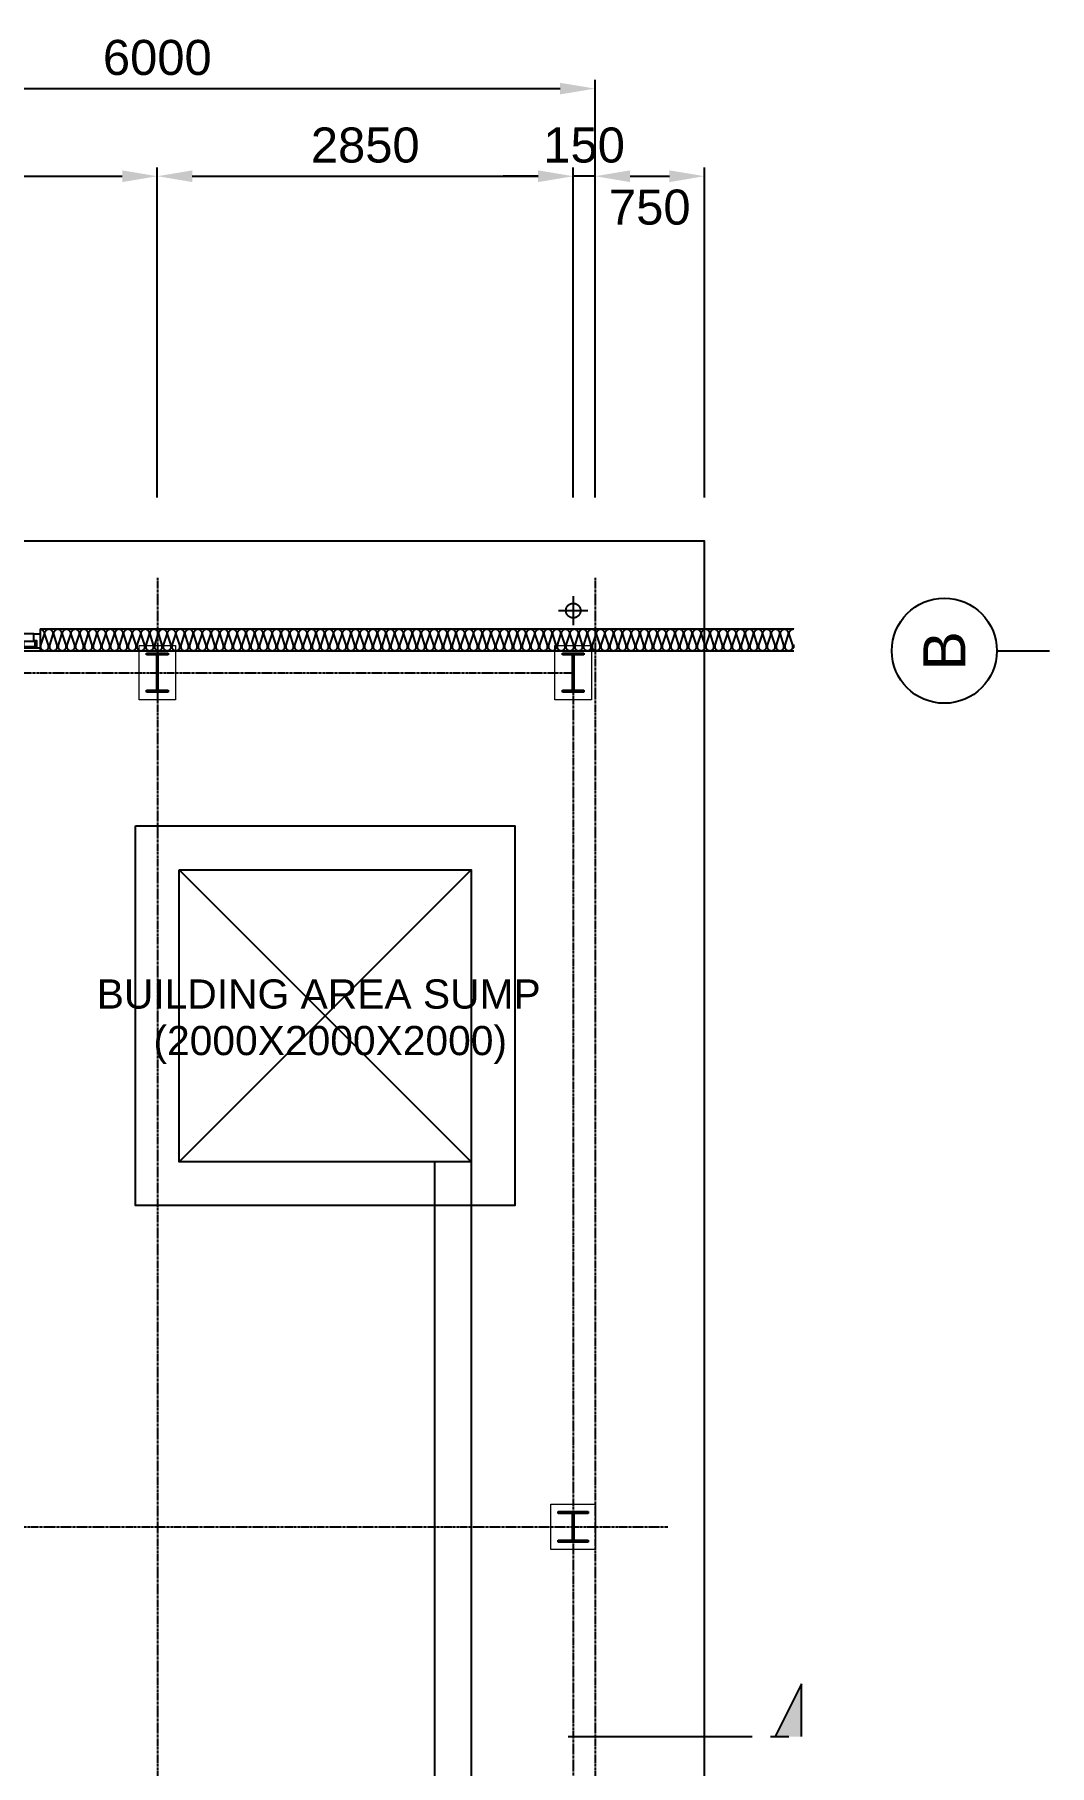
# Model space of a CAD drawing. Header units: millimetres. Extents: x 66027 to 360317, y -114806 to -64032.
# Drawn here: x 91409 to 98364, y -87901 to -76047 of the extents above; entities that cross this region are included whole.
import ezdxf
from ezdxf.enums import TextEntityAlignment as Align

# ---------------------------------------------------------------- set-up
doc = ezdxf.new("R2010")
doc.units = ezdxf.units.MM
doc.header["$LTSCALE"] = 140
for name, pattern in [('CENTER', [2, 1.25, -0.25, 0.25, -0.25]), ('D1', [15, 10, -1, 1, -1, 1, -1]), ('HID', [2.3, 1.5, -0.8])]:
    doc.linetypes.add(name, pattern=pattern)
doc.layers.get('Defpoints').update_dxf_attribs({"color": 175})
for name, color, linetype in [('1CEN', 20, 'CENTER'), ('AA-DWXM-WIND', 4, 'Continuous'), ('AA-FFXM-SANI', 4, 'Continuous'), ('AA-WAXM-ASMB', 7, 'Continuous'), ('C_CEN', 1, 'CENTER'), ('C_CONC', 3, 'Continuous'), ('C_STEEL', 2, 'Continuous'), ('C_TEXT_01', 2, 'Continuous'), ('DIM', 1, 'Continuous'), ('DIM-SCALE', 7, 'Continuous'), ('HAT', 8, 'Continuous'), ('MARK', 30, 'Continuous'), ('TEXT', 3, 'Continuous'), ('Xref_Gypsum_ELEV2$0$AA-ELEV-PCN02', 2, 'Continuous')]:
    doc.layers.add(name, color=color, linetype=linetype)
doc.layers.add('Base Plate', color=2, linetype='Continuous', lineweight=0)
doc.styles.add('Arial', font='arial.ttf')
doc.dimstyles.new('일반도면_0050', dxfattribs={"dimtxt": 200, "dimasz": 200, "dimexe": 50, "dimexo": 250, "dimgap": 75, "dimtad": 1, "dimdec": 0, "dimzin": 0, "dimdsep": 46, "dimtxsty": 'Arial', "dimcen": -250, "dimclrd": 7, "dimclre": 7, "dimclrt": 2, "dimadec": 0, "dimazin": 0, "dimtfac": 1, "dimtdec": 0, "dimtix": 1, "dimtmove": 2, "dimatfit": 3, "dimfxl": 1, "dimtolj": 1, "dimtzin": 0, "dimarcsym": 0})

# ---------------------------------------------------------------- blocks, each defined once
blk = doc.blocks.new('cu')
at = {"layer": 'C_STEEL', "extrusion": (0, 0, -1)}
for p, q in [((17702, 267), (17850, 267)), ((17702, 254), (17702, 267)), ((17850, 254), (17702, 254)), ((17772.19, 254), (17779.81, 254)), ((17772.19, 13), (17772.19, 254)), ((17779.81, 254), (17779.81, 13)), ((17850, 267), (17850, 254)), ((20552, 267), (20700, 267)), ((20552, 254), (20552, 267)), ((20700, 254), (20552, 254)), ((20622.19, 254), (20629.81, 254)), ((20622.19, 13), (20622.19, 254)), ((20629.81, 254), (20629.81, 13)), ((20700, 267), (20700, 254)), ((17702, 13), (17850, 13)), ((17702, 0), (17702, 13)), ((17779.81, 13), (17772.19, 13)), ((17850, 13), (17850, 0)), ((20552, 13), (20700, 13)), ((20552, 0), (20552, 13)), ((20629.81, 13), (20622.19, 13)), ((20700, 13), (20700, 0)), ((17850, 0), (17702, 0)), ((20700, 0), (20552, 0)), ((20523.5, -5611.5), (20728.5, -5611.5)), ((20523.5, -5625.7), (20523.5, -5611.5)), ((20728.5, -5625.7), (20523.5, -5625.7)), ((20621.43, -5625.7), (20630.57, -5625.7)), ((20621.43, -5807.3), (20621.43, -5625.7)), ((20630.57, -5625.7), (20630.57, -5807.3)), ((20728.5, -5611.5), (20728.5, -5625.7)), ((20523.5, -5807.3), (20728.5, -5807.3)), ((20523.5, -5821.5), (20523.5, -5807.3)), ((20630.57, -5807.3), (20621.43, -5807.3)), ((20728.5, -5807.3), (20728.5, -5821.5)), ((20728.5, -5821.5), (20523.5, -5821.5))]:
    blk.add_line(p, q, dxfattribs=at)
blk = doc.blocks.new('c1')
at = {"layer": 'C_CEN', "color": 1, "ltscale": 0.1}
for p, q in [((-1250, 14700), (19450, 14700)), ((19450, 14700), (19450, 0))]:
    blk.add_line(p, q, dxfattribs=at)
at = {"layer": 'C_STEEL'}
blk.add_blockref('cu', (-1176, 14567), dxfattribs=at)
blk = doc.blocks.new('*D163')
at = {"layer": 'Defpoints', "color": 0}
for p in [(92250, -77017), (89250, -79517), (92250, -79517)]:
    blk.add_point(p, dxfattribs=at)
at = {"layer": 'DIM-SCALE', "color": 7, "lineweight": -2}
for p, q in [((89250, -79217), (89250, -76957)), ((89490, -77017), (92010, -77017)), ((92250, -79217), (92250, -76957))]:
    blk.add_line(p, q, dxfattribs=at)
at = {"layer": 'DIM-SCALE', "color": 7}
for points in [[(89490, -76977), (89490, -77057), (89250, -77017)], [(92010, -76977), (92010, -77057), (92250, -77017)]]:
    blk.add_solid(points, dxfattribs=at)
at = {"layer": 'DIM-SCALE', "color": 2, "insert": (90750, -76804), "char_height": 240, "attachment_point": 5, "style": 'Arial'}
blk.add_mtext('\\A1;3000', dxfattribs=at)
blk = doc.blocks.new('*D165')
at = {"layer": 'Defpoints', "color": 0}
for p in [(95100, -77017), (92250, -79517), (95100, -79517)]:
    blk.add_point(p, dxfattribs=at)
at = {"layer": 'DIM-SCALE', "color": 7, "lineweight": -2}
for p, q in [((92250, -79217), (92250, -76957)), ((92490, -77017), (94860, -77017)), ((95100, -79217), (95100, -76957))]:
    blk.add_line(p, q, dxfattribs=at)
at = {"layer": 'DIM-SCALE', "color": 7}
for points in [[(92490, -76977), (92490, -77057), (92250, -77017)], [(94860, -76977), (94860, -77057), (95100, -77017)]]:
    blk.add_solid(points, dxfattribs=at)
at = {"layer": 'DIM-SCALE', "color": 2, "insert": (93675, -76805), "char_height": 240, "attachment_point": 5, "style": 'Arial'}
blk.add_mtext('\\A1;2850', dxfattribs=at)
blk = doc.blocks.new('*D173')
at = {"layer": 'Defpoints', "color": 0}
for p in [(95100, -77017), (95100, -79517), (95250, -79517)]:
    blk.add_point(p, dxfattribs=at)
at = {"layer": 'DIM-SCALE', "color": 7, "lineweight": -2}
for p, q in [((94860, -77017), (94620, -77017)), ((95100, -79217), (95100, -76957)), ((95250, -77017), (95100, -77017)), ((95250, -79217), (95250, -76957)), ((95490, -77017), (95730, -77017))]:
    blk.add_line(p, q, dxfattribs=at)
at = {"layer": 'DIM-SCALE', "color": 7}
for points in [[(94860, -76977), (94860, -77057), (95100, -77017)], [(95490, -76977), (95490, -77057), (95250, -77017)]]:
    blk.add_solid(points, dxfattribs=at)
at = {"layer": 'DIM-SCALE', "color": 2, "insert": (95175, -76805), "char_height": 240, "attachment_point": 5, "style": 'Arial'}
blk.add_mtext('\\A1;150', dxfattribs=at)
blk = doc.blocks.new('*D174')
at = {"layer": 'Defpoints', "color": 0}
for p in [(96000, -77017), (95250, -79517), (96000, -79517)]:
    blk.add_point(p, dxfattribs=at)
at = {"layer": 'DIM-SCALE', "color": 7, "lineweight": -2}
for p, q in [((95250, -79217), (95250, -76957)), ((95490, -77017), (95760, -77017)), ((96000, -79217), (96000, -76957))]:
    blk.add_line(p, q, dxfattribs=at)
at = {"layer": 'DIM-SCALE', "color": 7}
for points in [[(95490, -76977), (95490, -77057), (95250, -77017)], [(95760, -76977), (95760, -77057), (96000, -77017)]]:
    blk.add_solid(points, dxfattribs=at)
at = {"layer": 'DIM-SCALE', "color": 2, "char_height": 240, "attachment_point": 5, "style": 'Arial'}
for s, insert in [('\\A1;', (95625, -76807)), ('\\A1;750', (95625, -77230))]:
    blk.add_mtext(s, dxfattribs=dict(at, insert=insert))
blk = doc.blocks.new('*U128')
at = {"layer": 'MARK', "color": 7}
for p, q in [((1235, 400), (1035, 0)), ((1235, 0), (1235, 400))]:
    blk.add_line(p, q, dxfattribs=at)
at = {"layer": 'MARK', "color": 7, "linetype": 'D1'}
blk.add_line((-541, 0), (1235, 0), dxfattribs=at)
at = {"layer": 'MARK', "color": 7}
blk.add_solid([(1035, 0), (1235, 400), (1235, 0)], dxfattribs=at)
blk = doc.blocks.new('*U9')
at = {"layer": 'AA-DWXM-WIND', "color": 8}
for p, q in [((1000, 300), (1000, 0)), ((1955, 200), (45, 200)), ((960, 188), (115, 188)), ((960, 153), (115, 153)), ((1885, 147), (1040, 147)), ((1955, 100), (45, 100)), ((1885, 112), (1040, 112))]:
    blk.add_line(p, q, dxfattribs=at)
at = {"layer": 'AA-DWXM-WIND'}
for p, q in [((960, 170), (115, 170)), ((1885, 129), (1040, 129))]:
    blk.add_line(p, q, dxfattribs=at)
for points in [[(0, 100), (45, 100), (45, 150), (25, 150), (25, 191), (45, 191), (45, 200), (0, 200)], [(115, 188), (35, 188), (35, 153), (115, 153)], [(1040, 188), (960, 188), (960, 153), (1040, 153)], [(1040, 147), (960, 147), (960, 112), (1040, 112)], [(1965, 147), (1885, 147), (1885, 112), (1965, 112)], [(2000, 100), (1955, 100), (1955, 109), (1975, 109), (1975, 150), (1955, 150), (1955, 200), (2000, 200)]]:
    blk.add_lwpolyline(points, close=True, dxfattribs=at)
blk = doc.blocks.new('A$C0E6A5A96')
at = {"layer": 'AA-FFXM-SANI', "color": 2}
for p, q in [((100, 0), (100, 200)), ((0, 100), (200, 100))]:
    blk.add_line(p, q, dxfattribs=at)
at = {"layer": 'AA-FFXM-SANI', "color": 2, "linetype": 'HID', "ltscale": 2}
blk.add_circle((100, 100), 50, dxfattribs=at)
blk = doc.blocks.new('A$C9d302cdc')
at = {"color": 8}
blk.add_line((-5181, -175), (19362, -175), dxfattribs=at)
at = {"layer": 'AA-WAXM-ASMB'}
for q in [(19362, -25), (14197, -175)]:
    blk.add_line((14197, -25), q, dxfattribs=at)
at = {"layer": 'HAT'}
for p, q in [((14197, -25), (14214, -31)), ((14224, -62), (14200, -137)), ((14214, -31), (14224, -46)), ((14224, -46), (14224, -62)), ((14230, -46), (14241, -31)), ((14230, -62), (14230, -46)), ((14254, -137), (14230, -62)), ((14241, -31), (14257, -25)), ((14257, -25), (14274, -31)), ((14284, -62), (14260, -137)), ((14274, -31), (14284, -46)), ((14284, -46), (14284, -62)), ((14290, -46), (14301, -31)), ((14290, -62), (14290, -46)), ((14314, -137), (14290, -62)), ((14301, -31), (14317, -25)), ((14317, -25), (14334, -31)), ((14344, -62), (14320, -137)), ((14334, -31), (14344, -46)), ((14344, -46), (14344, -62)), ((14350, -46), (14361, -31)), ((14350, -62), (14350, -46)), ((14374, -137), (14350, -62)), ((14361, -31), (14377, -25)), ((14377, -25), (14394, -31)), ((14404, -62), (14380, -137)), ((14394, -31), (14404, -46)), ((14404, -46), (14404, -62)), ((14410, -46), (14421, -31)), ((14410, -62), (14410, -46)), ((14434, -137), (14410, -62)), ((14421, -31), (14437, -25)), ((14437, -25), (14454, -31)), ((14464, -62), (14440, -137)), ((14454, -31), (14464, -46)), ((14464, -46), (14464, -62)), ((14470, -46), (14481, -31)), ((14470, -62), (14470, -46)), ((14494, -137), (14470, -62)), ((14481, -31), (14497, -25)), ((14497, -25), (14514, -31)), ((14524, -62), (14500, -137)), ((14514, -31), (14524, -46)), ((14524, -46), (14524, -62)), ((14530, -46), (14541, -31)), ((14530, -62), (14530, -46)), ((14554, -137), (14530, -62)), ((14541, -31), (14557, -25)), ((14557, -25), (14574, -31)), ((14584, -62), (14560, -137)), ((14574, -31), (14584, -46)), ((14584, -46), (14584, -62)), ((14590, -46), (14601, -31)), ((14590, -62), (14590, -46)), ((14614, -137), (14590, -62)), ((14601, -31), (14617, -25)), ((14617, -25), (14634, -31)), ((14644, -62), (14620, -137)), ((14634, -31), (14644, -46)), ((14644, -46), (14644, -62)), ((14650, -46), (14661, -31)), ((14650, -62), (14650, -46)), ((14674, -137), (14650, -62)), ((14661, -31), (14677, -25)), ((14677, -25), (14694, -31)), ((14704, -62), (14680, -137)), ((14694, -31), (14704, -46)), ((14704, -46), (14704, -62)), ((14710, -46), (14721, -31)), ((14710, -62), (14710, -46)), ((14734, -137), (14710, -62)), ((14721, -31), (14737, -25)), ((14737, -25), (14754, -31)), ((14764, -62), (14740, -137)), ((14754, -31), (14764, -46)), ((14764, -46), (14764, -62)), ((14770, -46), (14781, -31)), ((14770, -62), (14770, -46)), ((14794, -137), (14770, -62)), ((14781, -31), (14797, -25)), ((14797, -25), (14814, -31)), ((14824, -62), (14800, -137)), ((14814, -31), (14824, -46)), ((14824, -46), (14824, -62)), ((14830, -46), (14841, -31)), ((14830, -62), (14830, -46)), ((14854, -137), (14830, -62)), ((14841, -31), (14857, -25)), ((14857, -25), (14874, -31)), ((14884, -62), (14860, -137)), ((14874, -31), (14884, -46)), ((14884, -46), (14884, -62)), ((14890, -46), (14901, -31)), ((14890, -62), (14890, -46)), ((14914, -137), (14890, -62)), ((14901, -31), (14917, -25)), ((14917, -25), (14934, -31)), ((14944, -62), (14920, -137)), ((14934, -31), (14944, -46)), ((14944, -46), (14944, -62)), ((14950, -46), (14961, -31)), ((14950, -62), (14950, -46)), ((14974, -137), (14950, -62)), ((14961, -31), (14977, -25)), ((14977, -25), (14994, -31)), ((15004, -62), (14980, -137)), ((14994, -31), (15004, -46)), ((15004, -46), (15004, -62)), ((15010, -46), (15021, -31)), ((15010, -62), (15010, -46)), ((15034, -137), (15010, -62)), ((15021, -31), (15037, -25)), ((15037, -25), (15054, -31)), ((15064, -62), (15040, -137)), ((15054, -31), (15064, -46)), ((15064, -46), (15064, -62)), ((15070, -46), (15081, -31)), ((15070, -62), (15070, -46)), ((15094, -137), (15070, -62)), ((15081, -31), (15097, -25)), ((15097, -25), (15114, -31)), ((15124, -62), (15100, -137)), ((15114, -31), (15124, -46)), ((15124, -46), (15124, -62)), ((15130, -46), (15141, -31)), ((15130, -62), (15130, -46)), ((15154, -137), (15130, -62)), ((15141, -31), (15157, -25)), ((15157, -25), (15174, -31)), ((15184, -62), (15160, -137)), ((15174, -31), (15184, -46)), ((15184, -46), (15184, -62)), ((15190, -46), (15201, -31)), ((15190, -62), (15190, -46)), ((15214, -137), (15190, -62)), ((15201, -31), (15217, -25)), ((15217, -25), (15234, -31)), ((15244, -62), (15220, -137)), ((15234, -31), (15244, -46)), ((15244, -46), (15244, -62)), ((15250, -46), (15261, -31)), ((15250, -62), (15250, -46)), ((15274, -137), (15250, -62)), ((15261, -31), (15277, -25)), ((15277, -25), (15294, -31)), ((15304, -62), (15280, -137)), ((15294, -31), (15304, -46)), ((15304, -46), (15304, -62)), ((15310, -46), (15321, -31)), ((15310, -62), (15310, -46)), ((15334, -137), (15310, -62)), ((15321, -31), (15337, -25)), ((15337, -25), (15354, -31)), ((15364, -62), (15340, -137)), ((15354, -31), (15364, -46)), ((15364, -46), (15364, -62)), ((15370, -46), (15381, -31)), ((15370, -62), (15370, -46)), ((15394, -137), (15370, -62)), ((15381, -31), (15397, -25)), ((15397, -25), (15414, -31)), ((15424, -62), (15400, -137)), ((15414, -31), (15424, -46)), ((15424, -46), (15424, -62)), ((15430, -46), (15441, -31)), ((15430, -62), (15430, -46)), ((15454, -137), (15430, -62)), ((15441, -31), (15457, -25)), ((15457, -25), (15474, -31)), ((15484, -62), (15460, -137)), ((15474, -31), (15484, -46)), ((15484, -46), (15484, -62)), ((15490, -46), (15501, -31)), ((15490, -62), (15490, -46)), ((15514, -137), (15490, -62)), ((15501, -31), (15517, -25)), ((15517, -25), (15534, -31)), ((15544, -62), (15520, -137)), ((15534, -31), (15544, -46)), ((15544, -46), (15544, -62)), ((15550, -46), (15561, -31)), ((15550, -62), (15550, -46)), ((15574, -137), (15550, -62)), ((15561, -31), (15577, -25)), ((15577, -25), (15594, -31)), ((15604, -62), (15580, -137)), ((15594, -31), (15604, -46)), ((15604, -46), (15604, -62)), ((15610, -46), (15621, -31)), ((15610, -62), (15610, -46)), ((15634, -137), (15610, -62)), ((15621, -31), (15637, -25)), ((17377, -25), (17394, -31)), ((17404, -62), (17380, -137)), ((17394, -31), (17404, -46)), ((17404, -46), (17404, -62)), ((17410, -46), (17421, -31)), ((17410, -62), (17410, -46)), ((17434, -137), (17410, -62)), ((17421, -31), (17437, -25)), ((17437, -25), (17454, -31)), ((17464, -62), (17440, -137)), ((17454, -31), (17464, -46)), ((17464, -46), (17464, -62)), ((17470, -46), (17481, -31)), ((17470, -62), (17470, -46)), ((17494, -137), (17470, -62)), ((17481, -31), (17497, -25)), ((17497, -25), (17514, -31)), ((17524, -62), (17500, -137)), ((17514, -31), (17524, -46)), ((17524, -46), (17524, -62)), ((17530, -46), (17541, -31)), ((17530, -62), (17530, -46)), ((17554, -137), (17530, -62)), ((17541, -31), (17557, -25)), ((17557, -25), (17574, -31)), ((17584, -62), (17560, -137)), ((17574, -31), (17584, -46)), ((17584, -46), (17584, -62)), ((17590, -46), (17601, -31)), ((17590, -62), (17590, -46)), ((17614, -137), (17590, -62)), ((17601, -31), (17617, -25)), ((17617, -25), (17634, -31)), ((17644, -62), (17620, -137)), ((17634, -31), (17644, -46)), ((17644, -46), (17644, -62)), ((17650, -46), (17661, -31)), ((17650, -62), (17650, -46)), ((17674, -137), (17650, -62)), ((17661, -31), (17677, -25)), ((17677, -25), (17694, -31)), ((17704, -62), (17680, -137)), ((17694, -31), (17704, -46)), ((17704, -46), (17704, -62)), ((17710, -46), (17721, -31)), ((17710, -62), (17710, -46)), ((17734, -137), (17710, -62)), ((17721, -31), (17737, -25)), ((17737, -25), (17754, -31)), ((17764, -62), (17740, -137)), ((17754, -31), (17764, -46)), ((17764, -46), (17764, -62)), ((17770, -46), (17781, -31)), ((17770, -62), (17770, -46)), ((17794, -137), (17770, -62)), ((17781, -31), (17797, -25)), ((17797, -25), (17814, -31)), ((17824, -62), (17800, -137)), ((17814, -31), (17824, -46)), ((17824, -46), (17824, -62)), ((17830, -46), (17841, -31)), ((17830, -62), (17830, -46)), ((17854, -137), (17830, -62)), ((17841, -31), (17857, -25)), ((17857, -25), (17874, -31)), ((17884, -62), (17860, -137)), ((17874, -31), (17884, -46)), ((17884, -46), (17884, -62)), ((17890, -46), (17901, -31)), ((17890, -62), (17890, -46)), ((17914, -137), (17890, -62)), ((17901, -31), (17917, -25)), ((17917, -25), (17934, -31)), ((17944, -62), (17920, -137)), ((17934, -31), (17944, -46)), ((17944, -46), (17944, -62)), ((17950, -46), (17961, -31)), ((17950, -62), (17950, -46)), ((17974, -137), (17950, -62)), ((17961, -31), (17977, -25)), ((17977, -25), (17994, -31)), ((18004, -62), (17980, -137)), ((17994, -31), (18004, -46)), ((18004, -46), (18004, -62)), ((18010, -46), (18021, -31)), ((18010, -62), (18010, -46)), ((18034, -137), (18010, -62)), ((18021, -31), (18037, -25)), ((18037, -25), (18054, -31)), ((18064, -62), (18040, -137)), ((18054, -31), (18064, -46)), ((18064, -46), (18064, -62)), ((18070, -46), (18081, -31)), ((18070, -62), (18070, -46)), ((18094, -137), (18070, -62)), ((18081, -31), (18097, -25)), ((18097, -25), (18114, -31)), ((18124, -62), (18100, -137)), ((18114, -31), (18124, -46)), ((18124, -46), (18124, -62)), ((18130, -46), (18141, -31)), ((18130, -62), (18130, -46)), ((18154, -137), (18130, -62)), ((18141, -31), (18157, -25)), ((18157, -25), (18174, -31)), ((18184, -62), (18160, -137)), ((18174, -31), (18184, -46)), ((18184, -46), (18184, -62)), ((18190, -46), (18201, -31)), ((18190, -62), (18190, -46)), ((18214, -137), (18190, -62)), ((18201, -31), (18217, -25)), ((18217, -25), (18234, -31)), ((18244, -62), (18220, -137)), ((18234, -31), (18244, -46)), ((18244, -46), (18244, -62)), ((18250, -46), (18261, -31)), ((18250, -62), (18250, -46)), ((18274, -137), (18250, -62)), ((18261, -31), (18277, -25)), ((18277, -25), (18294, -31)), ((18277, -25), (18294, -31)), ((18304, -62), (18280, -137)), ((18304, -62), (18280, -137)), ((18294, -31), (18304, -46)), ((18294, -31), (18304, -46)), ((18304, -62), (18304, -46)), ((18304, -46), (18304, -62)), ((18310, -46), (18321, -31)), ((18310, -62), (18310, -46)), ((18334, -137), (18310, -62)), ((18321, -31), (18337, -25)), ((18337, -25), (18354, -31)), ((18364, -62), (18340, -137)), ((18354, -31), (18364, -46)), ((18364, -46), (18364, -62)), ((18370, -46), (18381, -31)), ((18370, -62), (18370, -46)), ((18394, -137), (18370, -62)), ((18381, -31), (18397, -25)), ((18397, -25), (18414, -31)), ((18424, -62), (18400, -137)), ((18414, -31), (18424, -46)), ((18424, -46), (18424, -62)), ((18430, -46), (18441, -31)), ((18430, -62), (18430, -46)), ((18454, -137), (18430, -62)), ((18441, -31), (18457, -25)), ((18457, -25), (18474, -31)), ((18484, -62), (18460, -137)), ((18474, -31), (18484, -46)), ((18484, -46), (18484, -62)), ((18490, -46), (18501, -31)), ((18490, -62), (18490, -46)), ((18514, -137), (18490, -62)), ((18501, -31), (18517, -25)), ((18517, -25), (18534, -31)), ((18544, -62), (18520, -137)), ((18534, -31), (18544, -46)), ((18544, -46), (18544, -62)), ((18550, -46), (18561, -31)), ((18550, -62), (18550, -46)), ((18574, -137), (18550, -62)), ((18561, -31), (18577, -25)), ((18577, -25), (18594, -31)), ((18604, -62), (18580, -137)), ((18594, -31), (18604, -46)), ((18604, -46), (18604, -62)), ((18610, -46), (18621, -31)), ((18610, -62), (18610, -46)), ((18634, -137), (18610, -62)), ((18621, -31), (18637, -25)), ((18637, -25), (18654, -31)), ((18664, -62), (18640, -137)), ((18654, -31), (18664, -46)), ((18664, -46), (18664, -62)), ((18670, -46), (18681, -31)), ((18670, -62), (18670, -46)), ((18694, -137), (18670, -62)), ((18681, -31), (18697, -25)), ((18697, -25), (18714, -31)), ((18724, -62), (18700, -137)), ((18714, -31), (18724, -46)), ((18724, -46), (18724, -62)), ((18730, -46), (18741, -31)), ((18730, -62), (18730, -46)), ((18754, -137), (18730, -62)), ((18741, -31), (18757, -25)), ((18757, -25), (18774, -31)), ((18784, -62), (18760, -137)), ((18774, -31), (18784, -46)), ((18784, -46), (18784, -62)), ((18790, -46), (18801, -31)), ((18790, -62), (18790, -46)), ((18814, -137), (18790, -62)), ((18801, -31), (18817, -25)), ((18817, -25), (18834, -31)), ((18844, -62), (18820, -137)), ((18834, -31), (18844, -46)), ((18844, -46), (18844, -62)), ((18850, -46), (18861, -31)), ((18850, -62), (18850, -46)), ((18874, -137), (18850, -62)), ((18861, -31), (18877, -25)), ((18877, -25), (18894, -31)), ((18904, -62), (18880, -137)), ((18894, -31), (18904, -46)), ((18904, -46), (18904, -62)), ((18910, -46), (18921, -31)), ((18910, -62), (18910, -46)), ((18934, -137), (18910, -62)), ((18921, -31), (18937, -25)), ((18937, -25), (18954, -31)), ((18964, -62), (18940, -137)), ((18954, -31), (18964, -46)), ((18964, -46), (18964, -62)), ((18970, -46), (18981, -31)), ((18970, -62), (18970, -46)), ((18994, -137), (18970, -62)), ((18981, -31), (18997, -25)), ((18997, -25), (19014, -31)), ((19024, -62), (19000, -137)), ((19014, -31), (19024, -46)), ((19024, -46), (19024, -62)), ((19030, -46), (19041, -31)), ((19030, -62), (19030, -46)), ((19054, -137), (19030, -62)), ((19041, -31), (19057, -25)), ((19057, -25), (19074, -31)), ((19084, -62), (19060, -137)), ((19074, -31), (19084, -46)), ((19084, -46), (19084, -62)), ((19090, -46), (19101, -31)), ((19090, -62), (19090, -46)), ((19114, -137), (19090, -62)), ((19101, -31), (19117, -25)), ((19117, -25), (19134, -31)), ((19144, -62), (19120, -137)), ((19134, -31), (19144, -46)), ((19144, -46), (19144, -62)), ((19150, -46), (19161, -31)), ((19150, -62), (19150, -46)), ((19174, -137), (19150, -62)), ((19161, -31), (19177, -25)), ((19177, -25), (19194, -31)), ((19177, -25), (19194, -31)), ((19204, -62), (19180, -137)), ((19204, -62), (19180, -137)), ((19194, -31), (19204, -46)), ((19194, -31), (19204, -46)), ((19204, -62), (19204, -46)), ((19204, -46), (19204, -62)), ((19210, -46), (19221, -31)), ((19210, -62), (19210, -46)), ((19234, -137), (19210, -62)), ((19221, -31), (19237, -25)), ((19237, -25), (19254, -31)), ((19264, -62), (19240, -137)), ((19254, -31), (19264, -46)), ((19264, -46), (19264, -62)), ((19270, -46), (19281, -31)), ((19270, -62), (19270, -46)), ((19294, -137), (19270, -62)), ((19281, -31), (19297, -25)), ((19297, -25), (19314, -31)), ((19324, -62), (19300, -137)), ((19314, -31), (19324, -46)), ((19324, -46), (19324, -62)), ((19330, -46), (19341, -31)), ((19330, -62), (19330, -46)), ((19354, -137), (19330, -62)), ((19341, -31), (19357, -25)), ((19357, -25), (19362, -27)), ((14200, -137), (14200, -154)), ((14200, -154), (14211, -169)), ((14211, -169), (14227, -175)), ((14227, -175), (14244, -169)), ((14244, -169), (14254, -154)), ((14254, -154), (14254, -137)), ((14260, -137), (14260, -154)), ((14260, -154), (14271, -169)), ((14271, -169), (14287, -175)), ((14287, -175), (14304, -169)), ((14304, -169), (14314, -154)), ((14314, -154), (14314, -137)), ((14320, -137), (14320, -154)), ((14320, -154), (14331, -169)), ((14331, -169), (14347, -175)), ((14347, -175), (14364, -169)), ((14364, -169), (14374, -154)), ((14374, -154), (14374, -137)), ((14380, -137), (14380, -154)), ((14380, -154), (14391, -169)), ((14391, -169), (14407, -175)), ((14407, -175), (14424, -169)), ((14424, -169), (14434, -154)), ((14434, -154), (14434, -137)), ((14440, -137), (14440, -154)), ((14440, -154), (14451, -169)), ((14451, -169), (14467, -175)), ((14467, -175), (14484, -169)), ((14484, -169), (14494, -154)), ((14494, -154), (14494, -137)), ((14500, -137), (14500, -154)), ((14500, -154), (14511, -169)), ((14511, -169), (14527, -175)), ((14527, -175), (14544, -169)), ((14544, -169), (14554, -154)), ((14554, -154), (14554, -137)), ((14560, -137), (14560, -154)), ((14560, -154), (14571, -169)), ((14571, -169), (14587, -175)), ((14587, -175), (14604, -169)), ((14604, -169), (14614, -154)), ((14614, -154), (14614, -137)), ((14620, -137), (14620, -154)), ((14620, -154), (14631, -169)), ((14631, -169), (14647, -175)), ((14647, -175), (14664, -169)), ((14664, -169), (14674, -154)), ((14674, -154), (14674, -137)), ((14680, -137), (14680, -154)), ((14680, -154), (14691, -169)), ((14691, -169), (14707, -175)), ((14707, -175), (14724, -169)), ((14724, -169), (14734, -154)), ((14734, -154), (14734, -137)), ((14740, -137), (14740, -154)), ((14740, -154), (14751, -169)), ((14751, -169), (14767, -175)), ((14767, -175), (14784, -169)), ((14784, -169), (14794, -154)), ((14794, -154), (14794, -137)), ((14800, -137), (14800, -154)), ((14800, -154), (14811, -169)), ((14811, -169), (14827, -175)), ((14827, -175), (14844, -169)), ((14844, -169), (14854, -154)), ((14854, -154), (14854, -137)), ((14860, -137), (14860, -154)), ((14860, -154), (14871, -169)), ((14871, -169), (14887, -175)), ((14887, -175), (14904, -169)), ((14904, -169), (14914, -154)), ((14914, -154), (14914, -137)), ((14920, -137), (14920, -154)), ((14920, -154), (14931, -169)), ((14931, -169), (14947, -175)), ((14947, -175), (14964, -169)), ((14964, -169), (14974, -154)), ((14974, -154), (14974, -137)), ((14980, -137), (14980, -154)), ((14980, -154), (14991, -169)), ((14991, -169), (15007, -175)), ((15007, -175), (15024, -169)), ((15024, -169), (15034, -154)), ((15034, -154), (15034, -137)), ((15040, -137), (15040, -154)), ((15040, -154), (15051, -169)), ((15051, -169), (15067, -175)), ((15067, -175), (15084, -169)), ((15084, -169), (15094, -154)), ((15094, -154), (15094, -137)), ((15100, -137), (15100, -154)), ((15100, -154), (15111, -169)), ((15111, -169), (15127, -175)), ((15127, -175), (15144, -169)), ((15144, -169), (15154, -154)), ((15154, -154), (15154, -137)), ((15160, -137), (15160, -154)), ((15160, -154), (15171, -169)), ((15171, -169), (15187, -175)), ((15187, -175), (15204, -169)), ((15204, -169), (15214, -154)), ((15214, -154), (15214, -137)), ((15220, -137), (15220, -154)), ((15220, -154), (15231, -169)), ((15231, -169), (15247, -175)), ((15247, -175), (15264, -169)), ((15264, -169), (15274, -154)), ((15274, -154), (15274, -137)), ((15280, -137), (15280, -154)), ((15280, -154), (15291, -169)), ((15291, -169), (15307, -175)), ((15307, -175), (15324, -169)), ((15324, -169), (15334, -154)), ((15334, -154), (15334, -137)), ((15340, -137), (15340, -154)), ((15340, -154), (15351, -169)), ((15351, -169), (15367, -175)), ((15367, -175), (15384, -169)), ((15384, -169), (15394, -154)), ((15394, -154), (15394, -137)), ((15400, -137), (15400, -154)), ((15400, -154), (15411, -169)), ((15411, -169), (15427, -175)), ((15427, -175), (15444, -169)), ((15444, -169), (15454, -154)), ((15454, -154), (15454, -137)), ((15460, -137), (15460, -154)), ((15460, -154), (15471, -169)), ((15471, -169), (15487, -175)), ((15487, -175), (15504, -169)), ((15504, -169), (15514, -154)), ((15514, -154), (15514, -137)), ((15520, -137), (15520, -154)), ((15520, -154), (15531, -169)), ((15531, -169), (15547, -175)), ((15547, -175), (15564, -169)), ((15564, -169), (15574, -154)), ((15574, -154), (15574, -137)), ((15580, -137), (15580, -154)), ((15580, -154), (15591, -169)), ((15591, -169), (15607, -175)), ((15607, -175), (15624, -169)), ((15624, -169), (15634, -154)), ((15634, -154), (15634, -137)), ((17380, -137), (17380, -154)), ((17380, -154), (17391, -169)), ((17391, -169), (17407, -175)), ((17407, -175), (17424, -169)), ((17424, -169), (17434, -154)), ((17434, -154), (17434, -137)), ((17440, -137), (17440, -154)), ((17440, -154), (17451, -169)), ((17451, -169), (17467, -175)), ((17467, -175), (17484, -169)), ((17484, -169), (17494, -154)), ((17494, -154), (17494, -137)), ((17500, -137), (17500, -154)), ((17500, -154), (17511, -169)), ((17511, -169), (17527, -175)), ((17527, -175), (17544, -169)), ((17544, -169), (17554, -154)), ((17554, -154), (17554, -137)), ((17560, -137), (17560, -154)), ((17560, -154), (17571, -169)), ((17571, -169), (17587, -175)), ((17587, -175), (17604, -169)), ((17604, -169), (17614, -154)), ((17614, -154), (17614, -137)), ((17620, -137), (17620, -154)), ((17620, -154), (17631, -169)), ((17631, -169), (17647, -175)), ((17647, -175), (17664, -169)), ((17664, -169), (17674, -154)), ((17674, -154), (17674, -137)), ((17680, -137), (17680, -154)), ((17680, -154), (17691, -169)), ((17691, -169), (17707, -175)), ((17707, -175), (17724, -169)), ((17724, -169), (17734, -154)), ((17734, -154), (17734, -137)), ((17740, -137), (17740, -154)), ((17740, -154), (17751, -169)), ((17751, -169), (17767, -175)), ((17767, -175), (17784, -169)), ((17784, -169), (17794, -154)), ((17794, -154), (17794, -137)), ((17800, -137), (17800, -154)), ((17800, -154), (17811, -169)), ((17811, -169), (17827, -175)), ((17827, -175), (17844, -169)), ((17844, -169), (17854, -154)), ((17854, -154), (17854, -137)), ((17860, -137), (17860, -154)), ((17860, -154), (17871, -169)), ((17871, -169), (17887, -175)), ((17887, -175), (17904, -169)), ((17904, -169), (17914, -154)), ((17914, -154), (17914, -137)), ((17920, -137), (17920, -154)), ((17920, -154), (17931, -169)), ((17931, -169), (17947, -175)), ((17947, -175), (17964, -169)), ((17964, -169), (17974, -154)), ((17974, -154), (17974, -137)), ((17980, -137), (17980, -154)), ((17980, -154), (17991, -169)), ((17991, -169), (18007, -175)), ((18007, -175), (18024, -169)), ((18024, -169), (18034, -154)), ((18034, -154), (18034, -137)), ((18040, -137), (18040, -154)), ((18040, -154), (18051, -169)), ((18051, -169), (18067, -175)), ((18067, -175), (18084, -169)), ((18084, -169), (18094, -154)), ((18094, -154), (18094, -137)), ((18100, -137), (18100, -154)), ((18100, -154), (18111, -169)), ((18111, -169), (18127, -175)), ((18127, -175), (18144, -169)), ((18144, -169), (18154, -154)), ((18154, -154), (18154, -137)), ((18160, -137), (18160, -154)), ((18160, -154), (18171, -169)), ((18171, -169), (18187, -175)), ((18187, -175), (18204, -169)), ((18204, -169), (18214, -154)), ((18214, -154), (18214, -137)), ((18220, -137), (18220, -154)), ((18220, -154), (18231, -169)), ((18231, -169), (18247, -175)), ((18247, -175), (18264, -169)), ((18264, -169), (18274, -154)), ((18274, -154), (18274, -137)), ((18280, -137), (18280, -154)), ((18280, -137), (18280, -154)), ((18280, -154), (18291, -169)), ((18280, -154), (18291, -169)), ((18291, -169), (18307, -175)), ((18291, -169), (18307, -175)), ((18307, -175), (18324, -169)), ((18324, -169), (18334, -154)), ((18334, -154), (18334, -137)), ((18340, -137), (18340, -154)), ((18340, -154), (18351, -169)), ((18351, -169), (18367, -175)), ((18367, -175), (18384, -169)), ((18384, -169), (18394, -154)), ((18394, -154), (18394, -137)), ((18400, -137), (18400, -154)), ((18400, -154), (18411, -169)), ((18411, -169), (18427, -175)), ((18427, -175), (18444, -169)), ((18444, -169), (18454, -154)), ((18454, -154), (18454, -137)), ((18460, -137), (18460, -154)), ((18460, -154), (18471, -169)), ((18471, -169), (18487, -175)), ((18487, -175), (18504, -169)), ((18504, -169), (18514, -154)), ((18514, -154), (18514, -137)), ((18520, -137), (18520, -154)), ((18520, -154), (18531, -169)), ((18531, -169), (18547, -175)), ((18547, -175), (18564, -169)), ((18564, -169), (18574, -154)), ((18574, -154), (18574, -137)), ((18580, -137), (18580, -154)), ((18580, -154), (18591, -169)), ((18591, -169), (18607, -175)), ((18607, -175), (18624, -169)), ((18624, -169), (18634, -154)), ((18634, -154), (18634, -137)), ((18640, -137), (18640, -154)), ((18640, -154), (18651, -169)), ((18651, -169), (18667, -175)), ((18667, -175), (18684, -169)), ((18684, -169), (18694, -154)), ((18694, -154), (18694, -137)), ((18700, -137), (18700, -154)), ((18700, -154), (18711, -169)), ((18711, -169), (18727, -175)), ((18727, -175), (18744, -169)), ((18744, -169), (18754, -154)), ((18754, -154), (18754, -137)), ((18760, -137), (18760, -154)), ((18760, -154), (18771, -169)), ((18771, -169), (18787, -175)), ((18787, -175), (18804, -169)), ((18804, -169), (18814, -154)), ((18814, -154), (18814, -137)), ((18820, -137), (18820, -154)), ((18820, -154), (18831, -169)), ((18831, -169), (18847, -175)), ((18847, -175), (18864, -169)), ((18864, -169), (18874, -154)), ((18874, -154), (18874, -137)), ((18880, -137), (18880, -154)), ((18880, -154), (18891, -169)), ((18891, -169), (18907, -175)), ((18907, -175), (18924, -169)), ((18924, -169), (18934, -154)), ((18934, -154), (18934, -137)), ((18940, -137), (18940, -154)), ((18940, -154), (18951, -169)), ((18951, -169), (18967, -175)), ((18967, -175), (18984, -169)), ((18984, -169), (18994, -154)), ((18994, -154), (18994, -137)), ((19000, -137), (19000, -154)), ((19000, -154), (19011, -169)), ((19011, -169), (19027, -175)), ((19027, -175), (19044, -169)), ((19044, -169), (19054, -154)), ((19054, -154), (19054, -137)), ((19060, -137), (19060, -154)), ((19060, -154), (19071, -169)), ((19071, -169), (19087, -175)), ((19087, -175), (19104, -169)), ((19104, -169), (19114, -154)), ((19114, -154), (19114, -137)), ((19120, -137), (19120, -154)), ((19120, -154), (19131, -169)), ((19131, -169), (19147, -175)), ((19147, -175), (19164, -169)), ((19164, -169), (19174, -154)), ((19174, -154), (19174, -137)), ((19180, -137), (19180, -154)), ((19180, -137), (19180, -154)), ((19180, -154), (19191, -169)), ((19180, -154), (19191, -169)), ((19191, -169), (19207, -175)), ((19191, -169), (19207, -175)), ((19207, -175), (19224, -169)), ((19224, -169), (19234, -154)), ((19234, -154), (19234, -137)), ((19240, -137), (19240, -154)), ((19240, -154), (19251, -169)), ((19251, -169), (19267, -175)), ((19267, -175), (19284, -169)), ((19284, -169), (19294, -154)), ((19294, -154), (19294, -137)), ((19300, -137), (19300, -154)), ((19300, -154), (19311, -169)), ((19311, -169), (19327, -175)), ((19327, -175), (19344, -169)), ((19344, -169), (19354, -154)), ((19354, -154), (19354, -137)), ((19362, -133), (19360, -137)), ((19360, -137), (19360, -154)), ((19360, -154), (19362, -156))]:
    blk.add_line(p, q, dxfattribs=at)
blk.add_lwpolyline([(15637, -25), (15654, -31), (15664, -46), (15664, -62), (15640, -137), (15640, -154), (15651, -169), (15667, -175), (15684, -169), (15694, -154), (15694, -137), (15670, -62), (15670, -46), (15681, -31), (15697, -25), (15714, -31), (15724, -46), (15724, -62), (15700, -137), (15700, -154), (15711, -169), (15727, -175), (15744, -169), (15754, -154), (15754, -137), (15730, -62), (15730, -46), (15741, -31), (15757, -25), (15774, -31), (15784, -46), (15784, -62), (15760, -137), (15760, -154), (15771, -169), (15787, -175), (15804, -169), (15814, -154), (15814, -137), (15790, -62), (15790, -46), (15801, -31), (15817, -25), (15834, -31), (15844, -46), (15844, -62), (15820, -137), (15820, -154), (15831, -169), (15847, -175), (15864, -169), (15874, -154), (15874, -137), (15850, -62), (15850, -46), (15861, -31), (15877, -25), (15894, -31), (15904, -46), (15904, -62), (15880, -137), (15880, -154), (15891, -169), (15907, -175), (15924, -169), (15934, -154), (15934, -137), (15910, -62), (15910, -46), (15921, -31), (15937, -25), (15954, -31), (15964, -46), (15964, -62), (15940, -137), (15940, -154), (15951, -169), (15967, -175), (15984, -169), (15994, -154), (15994, -137), (15970, -62), (15970, -46), (15981, -31), (15997, -25), (16014, -31), (16024, -46), (16024, -62), (16000, -137), (16000, -154), (16011, -169), (16027, -175), (16044, -169), (16054, -154), (16054, -137), (16030, -62), (16030, -46), (16041, -31), (16057, -25), (16074, -31), (16084, -46), (16084, -62), (16060, -137), (16060, -154), (16071, -169), (16087, -175), (16104, -169), (16114, -154), (16114, -137), (16090, -62), (16090, -46), (16101, -31), (16117, -25), (16134, -31), (16144, -46), (16144, -62), (16120, -137), (16120, -154), (16131, -169), (16147, -175), (16164, -169), (16174, -154), (16174, -137), (16150, -62), (16150, -46), (16161, -31), (16177, -25), (16194, -31), (16204, -46), (16204, -62), (16180, -137), (16180, -154), (16191, -169), (16207, -175), (16224, -169), (16234, -154), (16234, -137), (16210, -62), (16210, -46), (16221, -31), (16237, -25), (16254, -31), (16264, -46), (16264, -62), (16240, -137), (16240, -154), (16251, -169), (16267, -175), (16284, -169), (16294, -154), (16294, -137), (16270, -62), (16270, -46), (16281, -31), (16297, -25), (16314, -31), (16324, -46), (16324, -62), (16300, -137), (16300, -154), (16311, -169), (16327, -175), (16344, -169), (16354, -154), (16354, -137), (16330, -62), (16330, -46), (16341, -31), (16357, -25), (16374, -31), (16384, -46), (16384, -62), (16360, -137), (16360, -154), (16371, -169), (16387, -175), (16404, -169), (16414, -154), (16414, -137), (16390, -62), (16390, -46), (16401, -31), (16417, -25), (16434, -31), (16444, -46), (16444, -62), (16420, -137), (16420, -154), (16431, -169), (16447, -175), (16464, -169), (16474, -154), (16474, -137), (16450, -62), (16450, -46), (16461, -31), (16477, -25), (16494, -31), (16504, -46), (16504, -62), (16480, -137), (16480, -154), (16491, -169), (16507, -175), (16524, -169), (16534, -154), (16534, -137), (16510, -62), (16510, -46), (16521, -31), (16537, -25), (16554, -31), (16564, -46), (16564, -62), (16540, -137), (16540, -154), (16551, -169), (16567, -175), (16584, -169), (16594, -154), (16594, -137), (16570, -62), (16570, -46), (16581, -31), (16597, -25), (16614, -31), (16624, -46), (16624, -62), (16600, -137), (16600, -154), (16611, -169), (16627, -175), (16644, -169), (16654, -154), (16654, -137), (16630, -62), (16630, -46), (16641, -31), (16657, -25), (16674, -31), (16684, -46), (16684, -62), (16660, -137), (16660, -154), (16671, -169), (16687, -175), (16704, -169), (16714, -154), (16714, -137), (16690, -62), (16690, -46), (16701, -31), (16717, -25), (16734, -31), (16744, -46), (16744, -62), (16720, -137), (16720, -154), (16731, -169), (16747, -175), (16764, -169), (16774, -154), (16774, -137), (16750, -62), (16750, -46), (16761, -31), (16777, -25), (16794, -31), (16804, -46), (16804, -62), (16780, -137), (16780, -154), (16791, -169), (16807, -175), (16824, -169), (16834, -154), (16834, -137), (16810, -62), (16810, -46), (16821, -31), (16837, -25), (16854, -31), (16864, -46), (16864, -62), (16840, -137), (16840, -154), (16851, -169), (16867, -175), (16884, -169), (16894, -154), (16894, -137), (16870, -62), (16870, -46), (16881, -31), (16897, -25), (16914, -31), (16924, -46), (16924, -62), (16900, -137), (16900, -154), (16911, -169), (16927, -175), (16944, -169), (16954, -154), (16954, -137), (16930, -62), (16930, -46), (16941, -31), (16957, -25), (16974, -31), (16984, -46), (16984, -62), (16960, -137), (16960, -154), (16971, -169), (16987, -175), (17004, -169), (17014, -154), (17014, -137), (16990, -62), (16990, -46), (17001, -31), (17017, -25), (17034, -31), (17044, -46), (17044, -62), (17020, -137), (17020, -154), (17031, -169), (17047, -175), (17064, -169), (17074, -154), (17074, -137), (17050, -62), (17050, -46), (17061, -31), (17077, -25), (17094, -31), (17104, -46), (17104, -62), (17080, -137), (17080, -154), (17091, -169), (17107, -175), (17124, -169), (17134, -154), (17134, -137), (17110, -62), (17110, -46), (17121, -31), (17137, -25), (17154, -31), (17164, -46), (17164, -62), (17140, -137), (17140, -154), (17151, -169), (17167, -175), (17184, -169), (17194, -154), (17194, -137), (17170, -62), (17170, -46), (17181, -31), (17197, -25), (17214, -31), (17224, -46), (17224, -62), (17200, -137), (17200, -154), (17211, -169), (17227, -175), (17244, -169), (17254, -154), (17254, -137), (17230, -62), (17230, -46), (17241, -31), (17257, -25), (17274, -31), (17284, -46), (17284, -62), (17260, -137), (17260, -154), (17271, -169), (17287, -175), (17304, -169), (17314, -154), (17314, -137), (17290, -62), (17290, -46), (17301, -31), (17317, -25), (17334, -31), (17344, -46), (17344, -62), (17320, -137), (17320, -154), (17331, -169), (17347, -175), (17364, -169), (17374, -154), (17374, -137), (17350, -62), (17350, -46), (17361, -31), (17377, -25)], dxfattribs=at)
at = {"layer": 'AA-DWXM-WIND'}
blk.add_blockref('*U9', (12198, -258), dxfattribs=at)
at = {"layer": 'AA-FFXM-SANI', "color": 2, "rotation": 270}
blk.add_blockref('A$C0E6A5A96', (17750, 200), dxfattribs=at)
blk = doc.blocks.new('*D362')
at = {"layer": 'Defpoints', "color": 0}
for p in [(95250, -76417), (89250, -79517), (95250, -79517)]:
    blk.add_point(p, dxfattribs=at)
at = {"layer": 'DIM-SCALE', "color": 7, "lineweight": -2}
for p, q in [((89250, -79217), (89250, -76357)), ((89490, -76417), (95010, -76417)), ((95250, -79217), (95250, -76357))]:
    blk.add_line(p, q, dxfattribs=at)
at = {"layer": 'DIM-SCALE', "color": 7}
for points in [[(89490, -76377), (89490, -76457), (89250, -76417)], [(95010, -76377), (95010, -76457), (95250, -76417)]]:
    blk.add_solid(points, dxfattribs=at)
at = {"layer": 'DIM-SCALE', "color": 2, "insert": (92250, -76205), "char_height": 240, "attachment_point": 5, "style": 'Arial'}
blk.add_mtext('\\A1;6000', dxfattribs=at)

msp = doc.modelspace()

# ---------------------------------------------------------------- linework, layer by layer
at = {"layer": '1CEN', "color": 1, "ltscale": 50}
for p, q in [((94400.3, -81767.1), (92399.5, -83767.1)), ((94400.3, -83767.1), (92400.3, -81767.1))]:
    msp.add_line(p, q, dxfattribs=at)
at = {"layer": 'Base Plate'}
for points in [[(92125.3, -80232.1), (92375.3, -80232.1), (92375.3, -80602.1), (92125.3, -80602.1)], [(94975.3, -80232.1), (95225.3, -80232.1), (95225.3, -80602.1), (94975.3, -80602.1)], [(94947.8, -86112.1), (95252.8, -86112.1), (95252.8, -86422.1), (94947.8, -86422.1)]]:
    msp.add_lwpolyline(points, close=True, dxfattribs=at)
at = {"layer": 'C_CEN', "color": 1, "ltscale": 0.1}
for p, q in [((92250.3, -79767.1), (92250.3, -95767.1)), ((95250.3, -79767.1), (95250.3, -95767.1)), ((73750.3, -80267.1), (95750.3, -80267.1)), ((73750.3, -86267.1), (95750.3, -86267.1))]:
    msp.add_line(p, q, dxfattribs=at)
at = {"layer": 'C_CONC', "color": 8}
for p, q in [((94150.3, -83767.1), (94150.3, -93637.1)), ((94400.3, -83767.1), (94400.3, -93637.1))]:
    msp.add_line(p, q, dxfattribs=at)
msp.add_lwpolyline([(73600.3, -96017.1), (96000.3, -96017.1), (96000.3, -79517.1), (73600.3, -79517.1)], close=True, dxfattribs=at)
at = {"layer": 'C_CONC', "color": 8, "elevation": 0}
for points in [[(92100.3, -81467.1), (94700.3, -81467.1), (94700.3, -84067.1), (92100.3, -84067.1)], [(92400.3, -81767.1), (94400.3, -81767.1), (94400.3, -83767.1), (92400.3, -83767.1)]]:
    msp.add_lwpolyline(points, close=True, dxfattribs=at)
at = {"layer": 'DIM'}
msp.add_line((98003.8, -80267.1), (98363.8, -80267.1), dxfattribs=at)
msp.add_circle((97643.8, -80267.1), 360, dxfattribs=at)

# ---------------------------------------------------------------- block references
at = {"layer": '1CEN'}
msp.add_blockref('c1', (75650, -95117.1), dxfattribs=at)
at = {"layer": 'MARK', "xscale": 0.8999999999999999, "yscale": 0.8999999999999999, "zscale": 0.8999999999999999}
msp.add_blockref('*U128', (95552.5, -87703.4), dxfattribs=at)
at = {"layer": 'Xref_Gypsum_ELEV2$0$AA-ELEV-PCN02'}
msp.add_blockref('A$C9d302cdc', (77250.3, -80092.1), dxfattribs=at)

# ---------------------------------------------------------------- texts
at = {"layer": 'C_TEXT_01', "style": 'Arial'}
for s, p in [('BUILDING AREA SUMP', (93356.1, -82717.9)), ('(2000X2000X2000) ', (93474.1, -83036.6))]:
    msp.add_text(s, height=200, dxfattribs=at).set_placement(p, align=Align.CENTER)
at = {"layer": 'TEXT', "color": 3, "linetype": 'Continuous', "style": 'Arial'}
msp.add_text('B', height=288, rotation=90, dxfattribs=at).set_placement((97643.8, -80267.1), align=Align.MIDDLE)

# ---------------------------------------------------------------- dimensions: what is measured, and where the dimension line sits
at = {"layer": 'DIM-SCALE'}
for base, p1, p2, picture, middle in [((95250.3, -76417.2), (89250.3, -79517.1), (95250.3, -79517.1), '*D362', (92250.3, -76204.6)), ((95100.3, -77017.1), (95250.3, -79517.1), (95100.3, -79517.1), '*D173', (95175.3, -76804.5))]:
    dim = msp.add_linear_dim(base=base, p1=p1, p2=p2, dimstyle='일반도면_0050', override={"dimscale": 1.2}, dxfattribs=at)
    dim.commit()
    dim.dimension.update_dxf_attribs({"geometry": picture, "text_midpoint": middle})
for base, p1, p2, picture, middle in [((92250.3, -77017.1), (89250.3, -79517.1), (92250.3, -79517.1), '*D163', (90750.3, -76804.5)), ((95100.3, -77017.1), (92250.3, -79517.1), (95100.3, -79517.1), '*D165', (93675.3, -76804.5))]:
    dim = msp.add_linear_dim(base=base, p1=p1, p2=p2, angle=180, dimstyle='일반도면_0050', override={"dimscale": 1.2}, dxfattribs=at)
    dim.commit()
    dim.dimension.update_dxf_attribs({"geometry": picture, "text_midpoint": middle})
dim = msp.add_linear_dim(base=(96000.3, -77017.1), p1=(95250.3, -79517.1), p2=(96000.3, -79517.1), angle=180, text='\\X<>', dimstyle='일반도면_0050', override={"dimscale": 1.2, "dimgap": 75}, dxfattribs=at)
dim.commit()
dim.dimension.update_dxf_attribs({"geometry": '*D174', "text_midpoint": (95625.3, -77017.1)})

doc.saveas('drawing.dxf')
